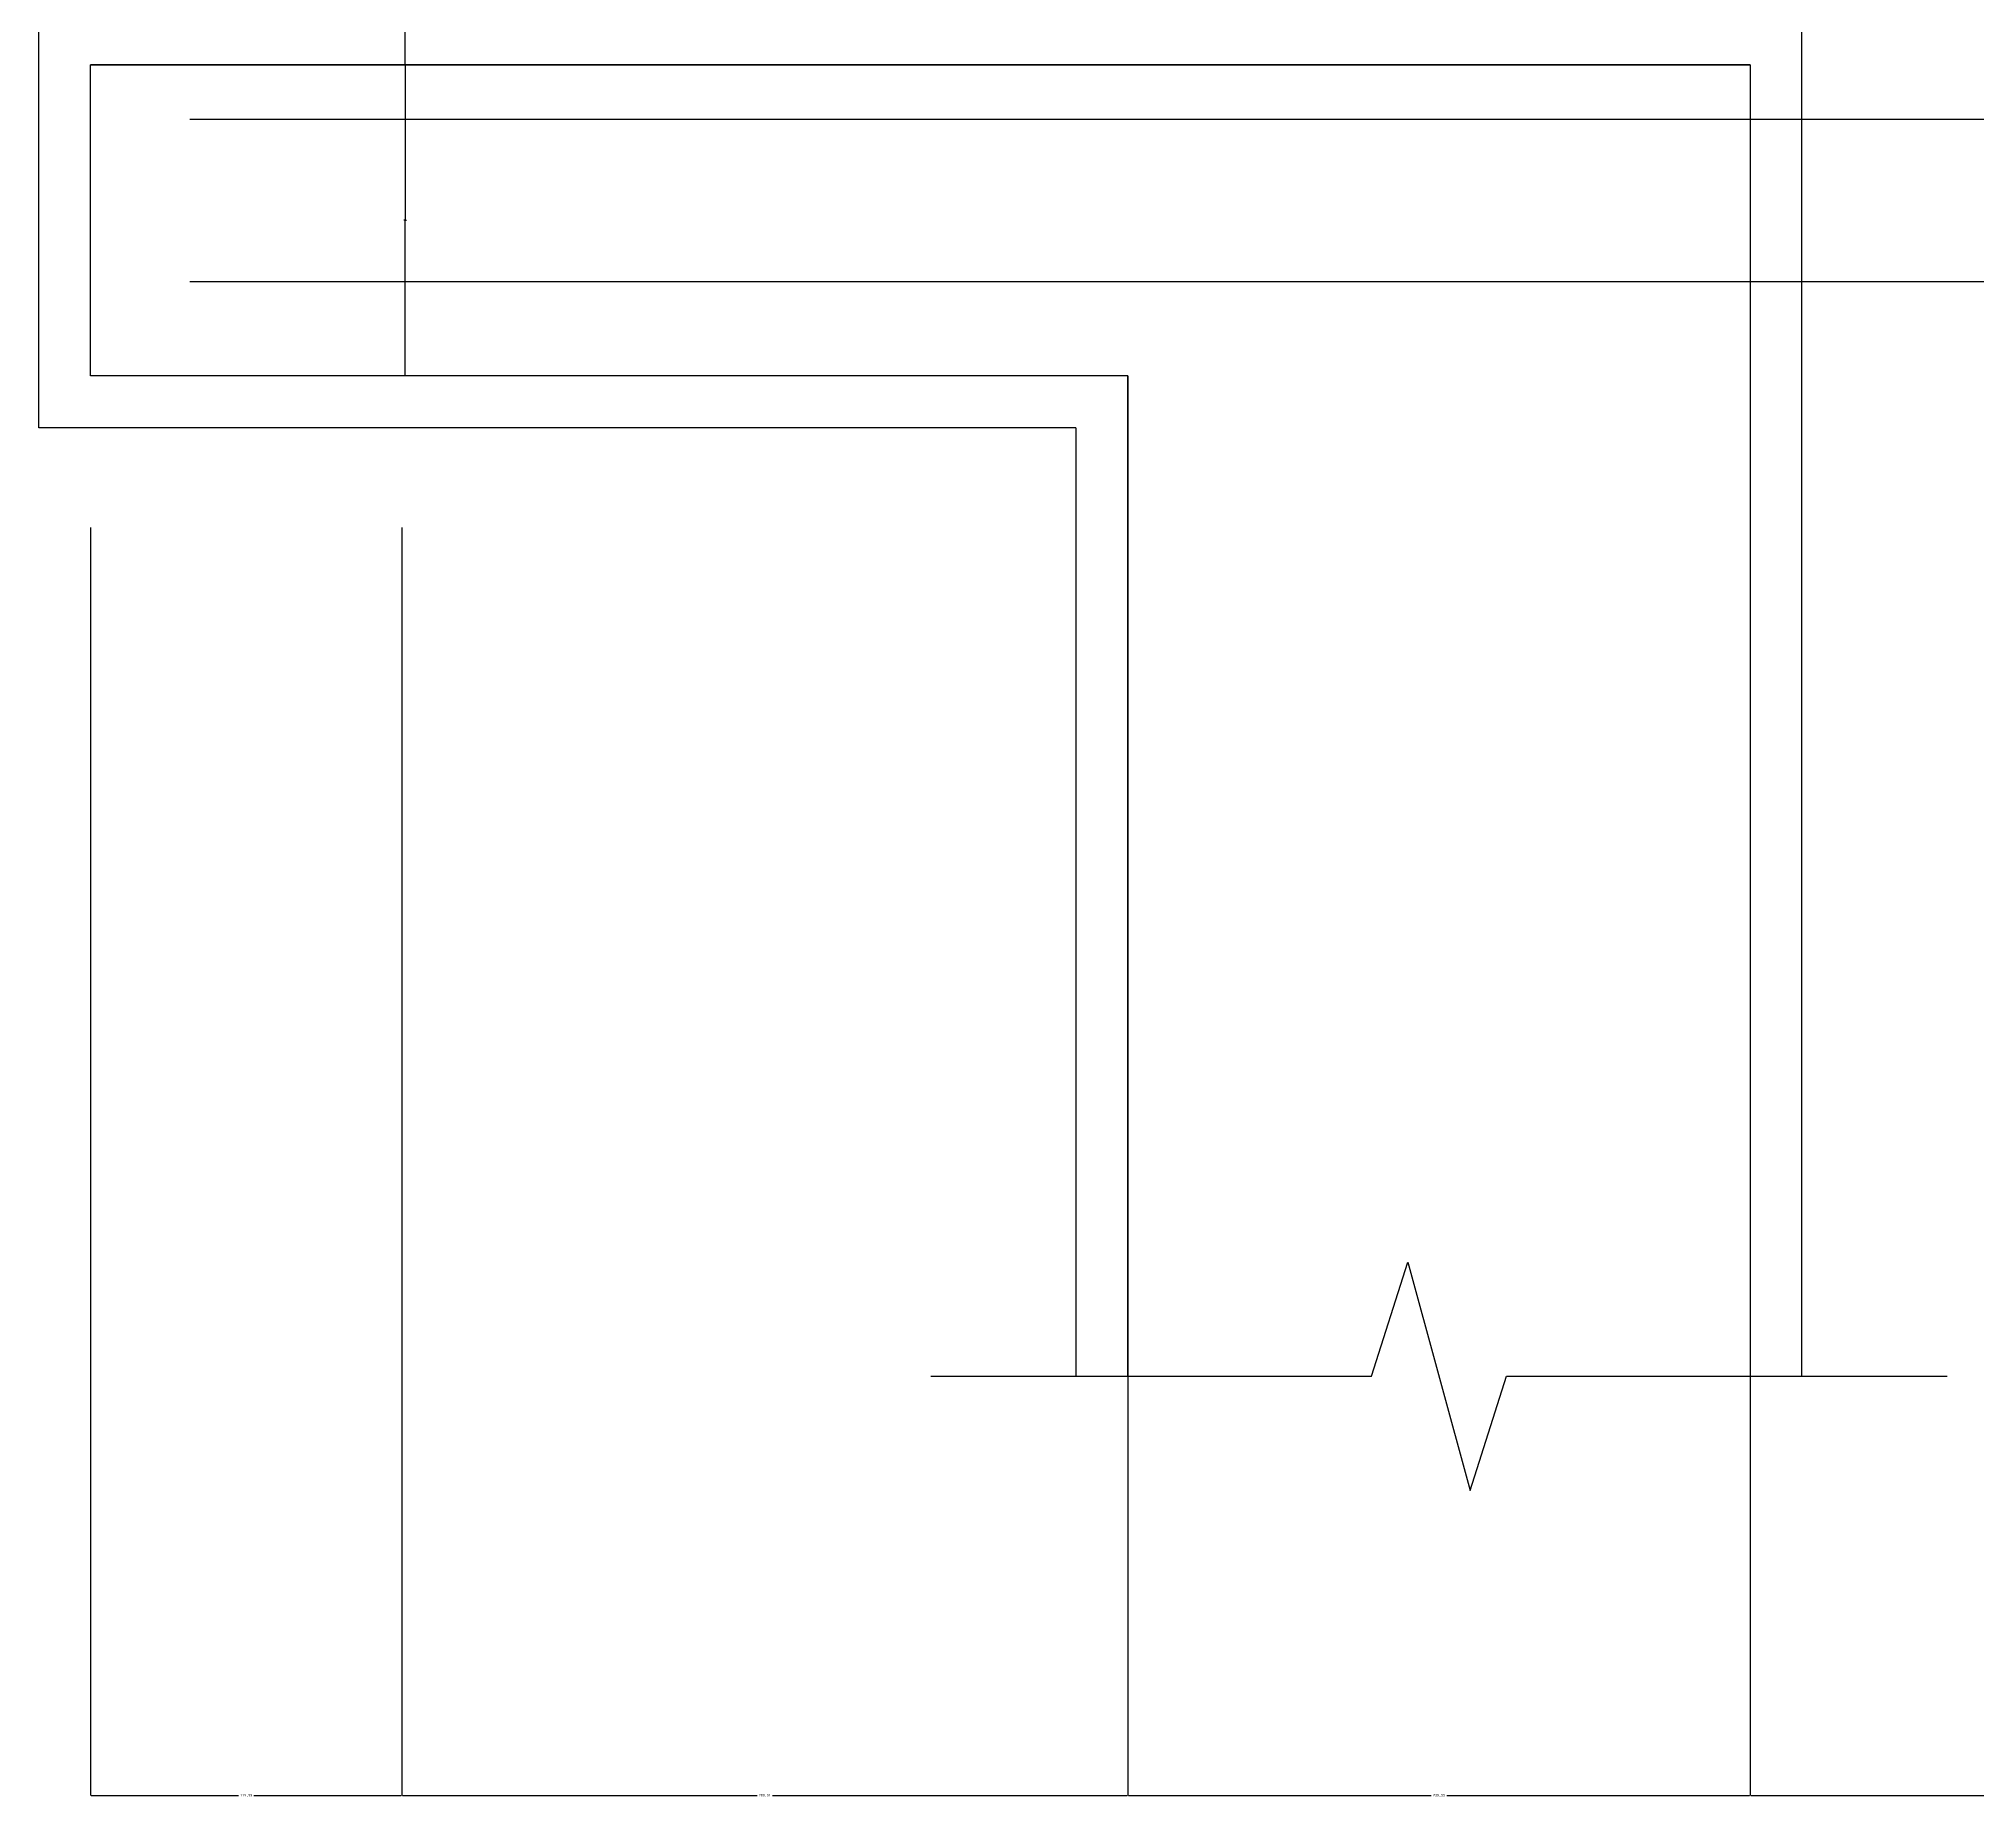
# Model space of a CAD drawing. Header units: metres. Extents: x 16 to 4383, y -1447 to 2914.
# Drawn here: x 2084 to 2832, y -516 to 162 of the extents above; entities that cross this region are included whole.
import ezdxf

# ---------------------------------------------------------------- set-up
doc = ezdxf.new("R2010")
doc.units = ezdxf.units.M
for name, color, linetype in [('OTHER', 7, 'Continuous'), ('PUB_DIM', 3, 'Continuous'), ('PUB_TEXT', 7, 'Continuous'), ('PUB_WALL', 255, 'Continuous'), ('S_WALL', 255, 'Continuous')]:
    doc.layers.add(name, color=color, linetype=linetype)
doc.dimstyles.get("Standard").update_dxf_attribs({"dimtxt": 2.5, "dimasz": 2.5, "dimexe": 1.25, "dimexo": 0.625, "dimtad": 1, "dimcen": 2.5, "dimazin": 3, "dimtfac": 1, "dimtmove": 0, "dimatfit": 3})

# ---------------------------------------------------------------- blocks, each defined once
blk = doc.blocks.new('_CLOSEDFILLED')
at = {"color": 0, "linetype": 'BYBLOCK'}
blk.add_solid([(-1, 0.2), (0, 0), (-1, -0.2)], dxfattribs=at)
blk = doc.blocks.new('*D7')
for p, q in [((2225.63, 1352.09), (2225.63, 752.09)), ((2225.38, 752.09), (2225.13, 752.09)), ((2225.63, 152.09), (2225.63, 752.09)), ((2225.63, 752.09), (2225.63, 752.09)), ((2225.88, 752.09), (2226.13, 752.09))]:
    blk.add_line(p, q)
at = {"layer": 'Defpoints'}
for p in [(2225.63, 1352.09), (2225.63, 752.09), (2225.63, 152.09)]:
    blk.add_point(p, dxfattribs=at)
at = {"layer": 'PUB_DIM', "xscale": 0.25, "yscale": 0.25}
blk.add_blockref('_CLOSEDFILLED', (2225.63, 752.09), dxfattribs=at)
at = {"layer": 'PUB_DIM', "xscale": 0.25, "yscale": 0.25, "rotation": 180}
blk.add_blockref('_CLOSEDFILLED', (2225.63, 752.09), dxfattribs=at)
at = {"layer": 'PUB_DIM', "insert": (2225.63, 753.215), "char_height": 1, "attachment_point": 5}
blk.add_mtext('0', dxfattribs=at)
blk = doc.blocks.new('*D8')
for p, q in [((2225.63, 152.09), (2225.63, 92.09)), ((2225.38, 92.09), (2225.13, 92.09)), ((2225.63, 32.09), (2225.63, 92.09)), ((2225.63, 92.09), (2225.63, 92.09)), ((2225.88, 92.09), (2226.13, 92.09))]:
    blk.add_line(p, q)
at = {"layer": 'Defpoints'}
for p in [(2225.63, 152.09), (2225.63, 92.09), (2225.63, 32.09)]:
    blk.add_point(p, dxfattribs=at)
at = {"layer": 'PUB_DIM', "xscale": 0.25, "yscale": 0.25}
blk.add_blockref('_CLOSEDFILLED', (2225.63, 92.09), dxfattribs=at)
at = {"layer": 'PUB_DIM', "xscale": 0.25, "yscale": 0.25, "rotation": 180}
blk.add_blockref('_CLOSEDFILLED', (2225.63, 92.09), dxfattribs=at)
at = {"layer": 'PUB_DIM', "insert": (2225.63, 93.215), "char_height": 1, "attachment_point": 5}
blk.add_mtext('0', dxfattribs=at)
blk = doc.blocks.new('*D9')
for p, q in [((2104.29, -26.43), (2104.29, -515.42)), ((2224.28, -26.43), (2224.28, -515.42)), ((2104.54, -515.42), (2161.285, -515.42)), ((2167.285, -515.42), (2224.03, -515.42))]:
    blk.add_line(p, q)
at = {"layer": 'Defpoints'}
for p in [(2104.29, -26.43), (2224.28, -26.43), (2104.29, -515.42)]:
    blk.add_point(p, dxfattribs=at)
at = {"layer": 'PUB_DIM', "xscale": 0.25, "yscale": 0.25, "rotation": 180}
blk.add_blockref('_CLOSEDFILLED', (2104.29, -515.42), dxfattribs=at)
at = {"layer": 'PUB_DIM', "xscale": 0.25, "yscale": 0.25}
blk.add_blockref('_CLOSEDFILLED', (2224.28, -515.42), dxfattribs=at)
at = {"layer": 'PUB_DIM', "insert": (2164.285, -515.42), "char_height": 1, "attachment_point": 5}
blk.add_mtext('119,99', dxfattribs=at)
blk = doc.blocks.new('*D10')
for p, q in [((2504.29, -26.43), (2504.29, -515.42)), ((2744.28, -26.43), (2744.28, -515.42)), ((2504.54, -515.42), (2621.285, -515.42)), ((2627.285, -515.42), (2744.03, -515.42))]:
    blk.add_line(p, q)
at = {"layer": 'Defpoints'}
for p in [(2504.29, -26.43), (2744.28, -26.43), (2504.29, -515.42)]:
    blk.add_point(p, dxfattribs=at)
at = {"layer": 'PUB_DIM', "xscale": 0.25, "yscale": 0.25, "rotation": 180}
blk.add_blockref('_CLOSEDFILLED', (2504.29, -515.42), dxfattribs=at)
at = {"layer": 'PUB_DIM', "xscale": 0.25, "yscale": 0.25}
blk.add_blockref('_CLOSEDFILLED', (2744.28, -515.42), dxfattribs=at)
at = {"layer": 'PUB_DIM', "insert": (2624.285, -515.42), "char_height": 1, "attachment_point": 5}
blk.add_mtext('239,99', dxfattribs=at)
blk = doc.blocks.new('*D14')
for p, q in [((2224.28, -26.43), (2224.28, -515.42)), ((2504.29, -26.43), (2504.29, -515.42)), ((2224.53, -515.42), (2361.285, -515.42)), ((2367.285, -515.42), (2504.04, -515.42))]:
    blk.add_line(p, q)
at = {"layer": 'Defpoints'}
for p in [(2224.28, -26.43), (2504.29, -26.43), (2224.28, -515.42)]:
    blk.add_point(p, dxfattribs=at)
at = {"layer": 'PUB_DIM', "xscale": 0.25, "yscale": 0.25, "rotation": 180}
blk.add_blockref('_CLOSEDFILLED', (2224.28, -515.42), dxfattribs=at)
at = {"layer": 'PUB_DIM', "xscale": 0.25, "yscale": 0.25}
blk.add_blockref('_CLOSEDFILLED', (2504.29, -515.42), dxfattribs=at)
at = {"layer": 'PUB_DIM', "insert": (2364.285, -515.42), "char_height": 1, "attachment_point": 5}
blk.add_mtext('280,01', dxfattribs=at)
blk = doc.blocks.new('*D21')
for p, q in [((2744.28, -26.43), (2744.28, -515.42)), ((3244.28, -26.43), (3244.28, -515.42)), ((2744.53, -515.42), (2992.78, -515.42)), ((2995.78, -515.42), (3244.03, -515.42))]:
    blk.add_line(p, q)
at = {"layer": 'Defpoints'}
for p in [(2744.28, -26.43), (3244.28, -26.43), (2744.28, -515.42)]:
    blk.add_point(p, dxfattribs=at)
at = {"layer": 'PUB_DIM', "xscale": 0.25, "yscale": 0.25, "rotation": 180}
blk.add_blockref('_CLOSEDFILLED', (2744.28, -515.42), dxfattribs=at)
at = {"layer": 'PUB_DIM', "xscale": 0.25, "yscale": 0.25}
blk.add_blockref('_CLOSEDFILLED', (3244.28, -515.42), dxfattribs=at)
at = {"layer": 'PUB_DIM', "insert": (2994.28, -515.42), "char_height": 1, "attachment_point": 5}
blk.add_mtext('500', dxfattribs=at)

msp = doc.modelspace()

# ---------------------------------------------------------------- linework, layer by layer
at = {"layer": 'OTHER'}
for p, q in [((2598.28, -353.75), (2612.28, -309.75)), ((2612.28, -309.75), (2636.28, -397.75)), ((2428.28, -353.75), (2598.28, -353.75)), ((2636.28, -397.75), (2650.28, -353.75)), ((2650.28, -353.75), (2820.28, -353.75))]:
    msp.add_line(p, q, dxfattribs=at)
at = {"layer": 'PUB_TEXT'}
for p, q in [((2764.28, -353.75), (2764.28, 1901.73)), ((2084.28, 12.09), (2084.28, 172.09)), ((2484.28, 12.09), (2084.28, 12.09)), ((2484.28, 12.09), (2484.28, -353.75))]:
    msp.add_line(p, q, dxfattribs=at)
for points in [[(3244.28, 130.95), (2142.49, 130.95)], [(3244.28, 68.3), (2142.49, 68.3)]]:
    msp.add_lwpolyline(points, dxfattribs=at)
at = {"layer": 'PUB_WALL'}
msp.add_lwpolyline([(2504.28, -353.75), (2504.28, 32.09), (2104.28, 32.09), (2104.28, 152.09), (2744.28, 152.09), (2744.28, -353.75)], dxfattribs=at)
at = {"layer": 'S_WALL'}
for p, q in [((2744.28, 152.09), (2104.28, 152.09)), ((2104.28, 32.09), (2104.28, 152.09)), ((2744.28, 152.09), (2744.28, -353.75)), ((2504.28, 32.09), (2104.28, 32.09)), ((2504.28, 32.09), (2504.28, -353.75))]:
    msp.add_line(p, q, dxfattribs=at)

# ---------------------------------------------------------------- dimensions: what is measured, and where the dimension line sits
at = {"layer": 'PUB_DIM'}
for base, p1, p2, picture, middle in [((2225.63, 752.09), (2225.63, 1352.09), (2225.63, 152.09), '*D7', (2225.63, 753.215)), ((2225.63, 92.09), (2225.63, 152.09), (2225.63, 32.09), '*D8', (2225.63, 93.215)), ((2104.29, -515.42), (2104.29, -26.43), (2224.28, -26.43), '*D9', (2164.285, -515.42)), ((2224.28, -515.42), (2224.28, -26.43), (2504.29, -26.43), '*D14', (2364.285, -515.42)), ((2504.29, -515.42), (2504.29, -26.43), (2744.28, -26.43), '*D10', (2624.285, -515.42)), ((2744.28, -515.42), (2744.28, -26.43), (3244.28, -26.43), '*D21', (2994.28, -515.42))]:
    dim = msp.add_linear_dim(base=base, p1=p1, p2=p2, dimstyle='Standard', dxfattribs=at)
    dim.commit()
    dim.dimension.update_dxf_attribs({"geometry": picture, "text_midpoint": middle})

doc.saveas('drawing.dxf')
